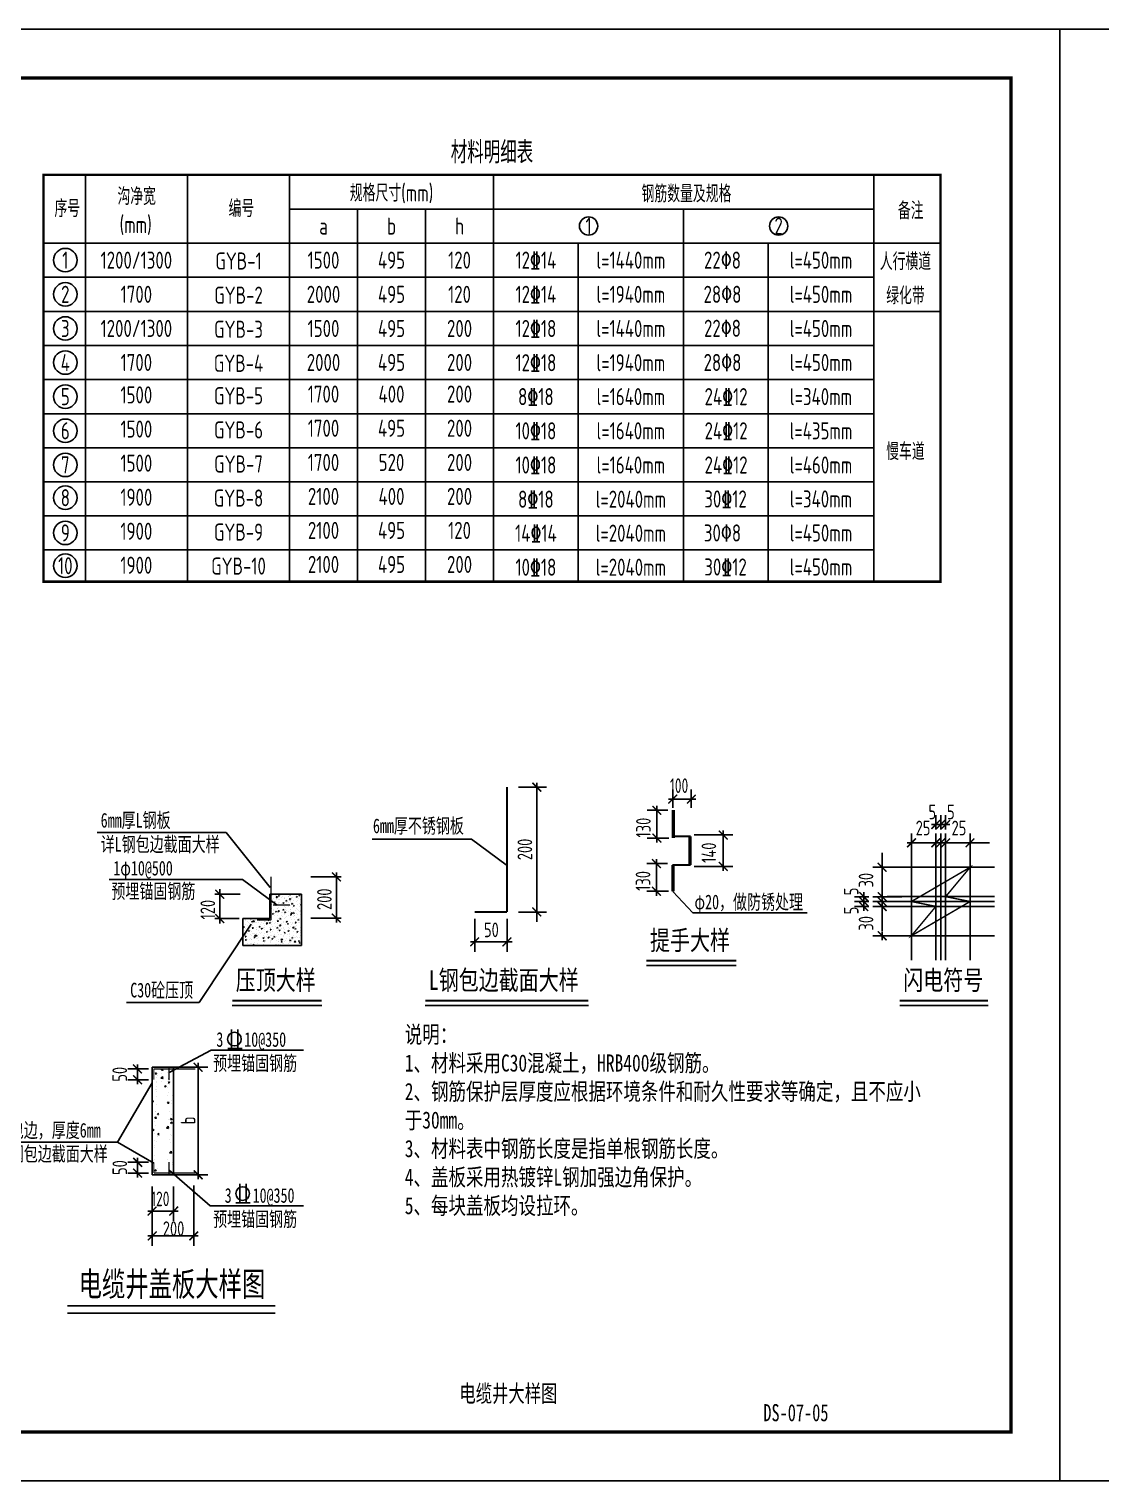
# Model space of a CAD drawing. Extents: x 2969 to 3809, y -1283 to -33.
# Drawn here: x 3178.5 to 3397.9, y -1282.8 to -985.8 of the extents above; entities that cross this region are included whole.
import ezdxf
from ezdxf.enums import TextEntityAlignment as Align

# ---------------------------------------------------------------- set-up
doc = ezdxf.new("R2010")
doc.units = 0
doc.header["$LTSCALE"] = 10
for name, color, linetype in [('0-TK', 7, 'Continuous'), ('GPSCOMMON', 7, 'Continuous'), ('PP-COM', 7, 'Continuous'), ('TK', 7, 'Continuous'), ('填充', 8, 'Continuous'), ('尺寸标注', 1, 'Continuous'), ('文字', 3, 'Continuous'), ('标注引线', 3, 'Continuous'), ('轮廓', 7, 'Continuous'), ('钢筋', 4, 'Continuous')]:
    doc.layers.add(name, color=color, linetype=linetype)
doc.styles.add('GJ', font='tssdeng.shx', dxfattribs={"width": 0.75, "bigfont": 'hztxt.shx'})
doc.styles.add('HZTXT', font='仿宋_GB2312_0.ttf', dxfattribs={"width": 0.6, "height": 1.25})
doc.styles.add('ST', font='', dxfattribs={"width": 0.9})
doc.styles.add('仿宋', font='simfang.ttf', dxfattribs={"width": 0.9})
doc.styles.get('ST').set_extended_font_data('SimSun')

# ---------------------------------------------------------------- blocks, each defined once
blk = doc.blocks.new('_DIMX')
blk.add_line((-150, 0), (150, 0))
at = {"const_width": 50}
blk.add_lwpolyline([(-150.36, -150.36), (150.36, 150.36)], dxfattribs=at)

msp = doc.modelspace()

# ---------------------------------------------------------------- linework, layer by layer
at = {"linetype": 'Continuous', "const_width": 0.7}
msp.add_lwpolyline([(2994.454, -995.813), (3379.454, -995.813), (3379.454, -1272.813), (2994.454, -1272.813)], close=True, dxfattribs=at)
at = {"layer": '0-TK'}
for points in [[(2969.454, -985.813), (3389.454, -985.813), (3389.454, -1282.813), (2969.454, -1282.813)], [(3389.454, -985.813), (3809.454, -985.813), (3809.454, -1282.813), (3389.454, -1282.813)]]:
    msp.add_lwpolyline(points, close=True, dxfattribs=at)
at = {"layer": 'GPSCOMMON'}
for p, q in [((3227.741, -1167.787), (3227.741, -1162.787)), ((3227.741, -1162.787), (3234.241, -1162.787)), ((3234.241, -1162.787), (3234.241, -1173.287)), ((3222.241, -1173.287), (3222.241, -1167.787)), ((3222.241, -1167.787), (3227.741, -1167.787)), ((3234.241, -1173.287), (3222.241, -1173.287)), ((3234.241, -1173.287), (3222.241, -1173.287)), ((3203.678, -1198.19), (3208.078, -1198.19)), ((3203.678, -1220.19), (3203.678, -1198.19)), ((3208.078, -1198.19), (3208.078, -1220.19)), ((3208.078, -1220.19), (3203.678, -1220.19))]:
    msp.add_line(p, q, dxfattribs=at)
at = {"layer": 'PP-COM', "color": 8}
for p, q in [((3227.98, -1163.109), (3227.98, -1163.109)), ((3228.107, -1163.416), (3228.107, -1163.416)), ((3228.196, -1163.106), (3228.196, -1163.106)), ((3228.217, -1163.953), (3228.217, -1163.953)), ((3228.248, -1163.107), (3228.248, -1163.107)), ((3228.588, -1163.667), (3228.588, -1163.667)), ((3228.927, -1163.132), (3228.927, -1163.132)), ((3229.045, -1163.431), (3229.243, -1163.224)), ((3229.053, -1163.447), (3229.279, -1163.482)), ((3229.132, -1163.897), (3229.132, -1163.897)), ((3229.273, -1163.475), (3229.244, -1163.234)), ((3229.461, -1162.855), (3229.461, -1162.855)), ((3229.463, -1163.473), (3229.463, -1163.473)), ((3229.5, -1163.79), (3229.5, -1163.79)), ((3229.531, -1162.944), (3229.531, -1162.944)), ((3229.55, -1163.125), (3229.728, -1163.056)), ((3229.556, -1163.134), (3229.683, -1163.219)), ((3229.686, -1163.218), (3229.738, -1163.065)), ((3229.768, -1163.813), (3229.768, -1163.813)), ((3229.8, -1162.895), (3229.8, -1162.895)), ((3230.07, -1163.413), (3230.07, -1163.413)), ((3230.283, -1163.189), (3230.283, -1163.189)), ((3230.436, -1162.811), (3230.436, -1162.811)), ((3230.73, -1163.686), (3230.73, -1163.686)), ((3230.818, -1163.53), (3230.818, -1163.53)), ((3230.819, -1163.6), (3230.819, -1163.6)), ((3231.066, -1164.147), (3231.244, -1164.079)), ((3231.072, -1164.157), (3231.199, -1164.242)), ((3231.203, -1164.241), (3231.254, -1164.087)), ((3231.551, -1163.158), (3231.551, -1163.158)), ((3231.639, -1163.247), (3231.639, -1163.247)), ((3231.756, -1163.851), (3231.954, -1163.645)), ((3231.764, -1163.868), (3231.99, -1163.903)), ((3231.876, -1162.879), (3232.028, -1162.892)), ((3231.877, -1162.876), (3231.952, -1162.787)), ((3231.983, -1163.896), (3231.955, -1163.654)), ((3232.057, -1162.917), (3232.033, -1162.787)), ((3232.123, -1163.421), (3232.123, -1163.421)), ((3232.174, -1163.588), (3232.174, -1163.588)), ((3232.334, -1163.475), (3232.334, -1163.475)), ((3232.521, -1164.047), (3232.521, -1164.047)), ((3232.97, -1163.391), (3232.97, -1163.391)), ((3232.995, -1163.304), (3232.995, -1163.304)), ((3233.032, -1162.904), (3233.032, -1162.904)), ((3233.2, -1163.328), (3233.378, -1163.26)), ((3233.207, -1163.338), (3233.333, -1163.423)), ((3233.337, -1163.422), (3233.388, -1163.268)), ((3233.375, -1164.104), (3233.375, -1164.104)), ((3233.406, -1163.258), (3233.406, -1163.258)), ((3233.53, -1163.645), (3233.53, -1163.645)), ((3233.698, -1163.039), (3233.85, -1163.052)), ((3233.699, -1163.035), (3233.822, -1162.889)), ((3233.879, -1163.076), (3233.85, -1162.917)), ((3233.931, -1163.265), (3233.931, -1163.265)), ((3234.002, -1163.793), (3234.002, -1163.793)), ((3227.763, -1166.818), (3227.763, -1166.818)), ((3227.795, -1165.9), (3227.795, -1165.9)), ((3227.927, -1165.721), (3227.927, -1165.721)), ((3227.972, -1166.326), (3227.972, -1166.326)), ((3228.077, -1164.81), (3228.077, -1164.81)), ((3228.124, -1166.489), (3228.124, -1166.489)), ((3228.155, -1165.644), (3228.155, -1165.644)), ((3228.186, -1164.798), (3228.186, -1164.798)), ((3228.314, -1166.808), (3228.492, -1166.74)), ((3228.32, -1166.818), (3228.447, -1166.903)), ((3228.422, -1164.423), (3228.422, -1164.423)), ((3228.431, -1165.817), (3228.431, -1165.817)), ((3228.45, -1166.902), (3228.502, -1166.749)), ((3228.463, -1164.898), (3228.463, -1164.898)), ((3228.463, -1166.062), (3228.463, -1166.062)), ((3228.581, -1166.883), (3228.581, -1166.883)), ((3228.585, -1164.471), (3228.737, -1164.484)), ((3228.586, -1164.467), (3228.708, -1164.321)), ((3228.725, -1166.692), (3228.725, -1166.692)), ((3228.766, -1164.509), (3228.736, -1164.349)), ((3228.778, -1167.069), (3228.778, -1167.069)), ((3228.932, -1164.967), (3229.11, -1164.898)), ((3228.938, -1164.976), (3229.065, -1165.061)), ((3228.938, -1166.378), (3229.061, -1166.232)), ((3228.938, -1166.382), (3229.089, -1166.395)), ((3229.068, -1165.06), (3229.12, -1164.907)), ((3229.118, -1166.419), (3229.089, -1166.26)), ((3229.099, -1164.815), (3229.099, -1164.815)), ((3229.283, -1165.778), (3229.283, -1165.778)), ((3229.376, -1167.172), (3229.376, -1167.172)), ((3229.382, -1166.325), (3229.58, -1166.119)), ((3229.39, -1166.342), (3229.615, -1166.377)), ((3229.393, -1165.69), (3229.393, -1165.69)), ((3229.407, -1166.327), (3229.407, -1166.327)), ((3229.438, -1165.481), (3229.438, -1165.481)), ((3229.453, -1166.071), (3229.453, -1166.071)), ((3229.469, -1164.636), (3229.469, -1164.636)), ((3229.558, -1164.556), (3229.558, -1164.556)), ((3229.609, -1166.37), (3229.581, -1166.129)), ((3229.778, -1164.48), (3229.778, -1164.48)), ((3229.819, -1166.119), (3229.819, -1166.119)), ((3230.061, -1164.688), (3230.061, -1164.688)), ((3230.062, -1166.629), (3230.062, -1166.629)), ((3230.134, -1167.127), (3230.134, -1167.127)), ((3230.329, -1166.481), (3230.329, -1166.481)), ((3230.407, -1164.63), (3230.559, -1164.644)), ((3230.408, -1164.627), (3230.53, -1164.481)), ((3230.448, -1165.989), (3230.626, -1165.921)), ((3230.454, -1165.999), (3230.581, -1166.084)), ((3230.588, -1164.668), (3230.558, -1164.509)), ((3230.585, -1166.083), (3230.636, -1165.929)), ((3230.639, -1165.836), (3230.639, -1165.836)), ((3230.696, -1166.982), (3230.696, -1166.982)), ((3230.726, -1166.136), (3230.726, -1166.136)), ((3230.757, -1165.291), (3230.757, -1165.291)), ((3230.759, -1166.541), (3230.911, -1166.554)), ((3230.76, -1166.537), (3230.883, -1166.391)), ((3230.788, -1164.445), (3230.788, -1164.445)), ((3230.94, -1166.579), (3230.911, -1166.419)), ((3230.935, -1165.817), (3230.935, -1165.817)), ((3230.965, -1166.397), (3230.965, -1166.397)), ((3230.997, -1165.479), (3230.997, -1165.479)), ((3231.04, -1164.302), (3231.04, -1164.302)), ((3231.133, -1164.538), (3231.133, -1164.538)), ((3231.174, -1166.177), (3231.174, -1166.177)), ((3231.489, -1167.184), (3231.489, -1167.184)), ((3231.543, -1166.375), (3231.543, -1166.375)), ((3231.633, -1165.395), (3231.633, -1165.395)), ((3231.665, -1164.477), (3231.665, -1164.477)), ((3231.927, -1166.27), (3231.927, -1166.27)), ((3231.964, -1167.012), (3232.142, -1166.944)), ((3231.97, -1167.021), (3232.097, -1167.107)), ((3231.995, -1165.893), (3231.995, -1165.893)), ((3232, -1166.803), (3232, -1166.803)), ((3232.031, -1165.957), (3232.031, -1165.957)), ((3232.061, -1165.112), (3232.061, -1165.112)), ((3232.092, -1164.266), (3232.092, -1164.266)), ((3232.093, -1166.746), (3232.29, -1166.54)), ((3232.1, -1166.762), (3232.326, -1166.797)), ((3232.101, -1167.105), (3232.152, -1166.952)), ((3232.229, -1164.79), (3232.381, -1164.803)), ((3232.23, -1164.786), (3232.352, -1164.64)), ((3232.32, -1166.79), (3232.292, -1166.549)), ((3232.301, -1164.393), (3232.301, -1164.393)), ((3232.41, -1164.827), (3232.38, -1164.668)), ((3232.416, -1165.563), (3232.416, -1165.563)), ((3232.489, -1164.595), (3232.489, -1164.595)), ((3232.53, -1166.234), (3232.53, -1166.234)), ((3232.581, -1166.7), (3232.733, -1166.714)), ((3232.582, -1165.17), (3232.76, -1165.102)), ((3232.582, -1166.697), (3232.705, -1166.551)), ((3232.588, -1165.18), (3232.715, -1165.265)), ((3232.595, -1165.268), (3232.595, -1165.268)), ((3232.719, -1165.264), (3232.77, -1165.11)), ((3232.762, -1166.738), (3232.733, -1166.579)), ((3232.863, -1167.061), (3232.863, -1167.061)), ((3233.025, -1166.121), (3233.025, -1166.121)), ((3233.263, -1164.267), (3233.263, -1164.267)), ((3233.283, -1166.64), (3233.283, -1166.64)), ((3233.314, -1165.795), (3233.314, -1165.795)), ((3233.344, -1164.949), (3233.344, -1164.949)), ((3233.351, -1165.95), (3233.351, -1165.95)), ((3233.499, -1166.977), (3233.499, -1166.977)), ((3233.531, -1166.059), (3233.531, -1166.059)), ((3233.845, -1164.652), (3233.845, -1164.652)), ((3233.886, -1166.291), (3233.886, -1166.291)), ((3233.897, -1165.309), (3233.897, -1165.309)), ((3233.995, -1167.009), (3233.995, -1167.009)), ((3234.051, -1164.949), (3234.202, -1164.962)), ((3234.052, -1164.945), (3234.174, -1164.8)), ((3234.099, -1166.193), (3234.241, -1166.138)), ((3234.105, -1166.202), (3234.231, -1166.287)), ((3234.167, -1165.975), (3234.167, -1165.975)), ((3234.199, -1165.057), (3234.199, -1165.057)), ((3234.231, -1164.987), (3234.202, -1164.828)), ((3234.235, -1166.286), (3234.241, -1166.267)), ((3222.354, -1169.429), (3222.354, -1169.429)), ((3222.355, -1169.565), (3222.507, -1169.578)), ((3222.356, -1169.561), (3222.478, -1169.416)), ((3222.536, -1169.603), (3222.506, -1169.444)), ((3222.589, -1169.327), (3222.589, -1169.327)), ((3222.656, -1167.9), (3222.656, -1167.9)), ((3222.821, -1169.737), (3222.821, -1169.737)), ((3222.852, -1168.891), (3222.852, -1168.891)), ((3222.859, -1168.138), (3222.859, -1168.138)), ((3222.883, -1168.046), (3222.883, -1168.046)), ((3223.225, -1169.244), (3223.225, -1169.244)), ((3223.257, -1168.325), (3223.257, -1168.325)), ((3223.395, -1168.479), (3223.395, -1168.479)), ((3223.518, -1170.119), (3223.518, -1170.119)), ((3223.626, -1168.789), (3223.626, -1168.789)), ((3223.71, -1169.487), (3223.71, -1169.487)), ((3223.824, -1167.814), (3223.976, -1167.827)), ((3223.825, -1167.81), (3223.845, -1167.787)), ((3223.893, -1168.242), (3223.893, -1168.242)), ((3224.005, -1167.852), (3223.993, -1167.787)), ((3224.046, -1168.447), (3224.224, -1168.379)), ((3224.052, -1168.456), (3224.178, -1168.542)), ((3224.125, -1169.558), (3224.125, -1169.558)), ((3224.156, -1168.712), (3224.156, -1168.712)), ((3224.177, -1169.725), (3224.329, -1169.738)), ((3224.178, -1169.721), (3224.3, -1169.575)), ((3224.182, -1168.541), (3224.234, -1168.387)), ((3224.187, -1167.867), (3224.187, -1167.867)), ((3224.187, -1169.117), (3224.187, -1169.117)), ((3224.215, -1168.195), (3224.215, -1168.195)), ((3224.297, -1168.379), (3224.495, -1168.173)), ((3224.305, -1168.396), (3224.531, -1168.431)), ((3224.358, -1169.762), (3224.328, -1169.603)), ((3224.524, -1168.424), (3224.496, -1168.182)), ((3224.751, -1168.537), (3224.751, -1168.537)), ((3224.855, -1168.115), (3224.855, -1168.115)), ((3225.002, -1170.051), (3225.002, -1170.051)), ((3225.066, -1169.544), (3225.066, -1169.544)), ((3225.107, -1168.535), (3225.107, -1168.535)), ((3225.122, -1169.908), (3225.122, -1169.908)), ((3225.408, -1169.395), (3225.408, -1169.395)), ((3225.439, -1168.55), (3225.439, -1168.55)), ((3225.562, -1169.47), (3225.74, -1169.401)), ((3225.568, -1169.479), (3225.694, -1169.564)), ((3225.571, -1168.253), (3225.571, -1168.253)), ((3225.646, -1167.973), (3225.798, -1167.987)), ((3225.647, -1167.97), (3225.77, -1167.824)), ((3225.698, -1169.563), (3225.75, -1169.41)), ((3225.758, -1169.824), (3225.758, -1169.824)), ((3225.791, -1168.906), (3225.791, -1168.906)), ((3225.827, -1168.011), (3225.798, -1167.852)), ((3225.999, -1169.884), (3226.15, -1169.897)), ((3226, -1169.88), (3226.122, -1169.734)), ((3226.107, -1168.594), (3226.107, -1168.594)), ((3226.179, -1169.922), (3226.15, -1169.762)), ((3226.422, -1169.601), (3226.422, -1169.601)), ((3226.427, -1168.822), (3226.427, -1168.822)), ((3226.459, -1167.904), (3226.459, -1167.904)), ((3226.483, -1169.796), (3226.483, -1169.796)), ((3226.588, -1168.281), (3226.588, -1168.281)), ((3226.697, -1170.05), (3226.697, -1170.05)), ((3226.72, -1169.697), (3226.72, -1169.697)), ((3226.727, -1169.205), (3226.727, -1169.205)), ((3226.758, -1168.359), (3226.758, -1168.359)), ((3226.927, -1168.31), (3226.927, -1168.31)), ((3227.008, -1168.8), (3227.206, -1168.593)), ((3227.016, -1168.816), (3227.241, -1168.851)), ((3227.095, -1167.82), (3227.095, -1167.82)), ((3227.235, -1168.844), (3227.207, -1168.603)), ((3227.389, -1168.695), (3227.389, -1168.695)), ((3227.463, -1168.651), (3227.463, -1168.651)), ((3227.468, -1168.133), (3227.62, -1168.146)), ((3227.469, -1168.129), (3227.592, -1167.983)), ((3227.649, -1168.17), (3227.619, -1168.011)), ((3227.696, -1168.65), (3227.874, -1168.582)), ((3227.702, -1168.66), (3227.828, -1168.745)), ((3227.778, -1169.658), (3227.778, -1169.658)), ((3227.821, -1170.04), (3227.944, -1169.894)), ((3227.821, -1170.043), (3227.972, -1170.057)), ((3227.832, -1168.744), (3227.884, -1168.59)), ((3227.965, -1169.542), (3227.965, -1169.542)), ((3228.001, -1170.081), (3227.972, -1169.922)), ((3228.001, -1169.871), (3228.001, -1169.871)), ((3228.032, -1169.026), (3228.032, -1169.026)), ((3228.057, -1167.694), (3228.057, -1167.694)), ((3228.062, -1168.18), (3228.062, -1168.18)), ((3228.07, -1168.027), (3228.07, -1168.027)), ((3228.093, -1167.335), (3228.093, -1167.335)), ((3228.283, -1168.367), (3228.283, -1168.367)), ((3228.324, -1169.486), (3228.324, -1169.486)), ((3228.573, -1170.1), (3228.573, -1170.1)), ((3228.819, -1168.708), (3228.819, -1168.708)), ((3228.96, -1169.402), (3228.96, -1169.402)), ((3228.993, -1168.484), (3228.993, -1168.484)), ((3229.134, -1169.716), (3229.134, -1169.716)), ((3229.212, -1169.673), (3229.39, -1169.605)), ((3229.218, -1169.683), (3229.345, -1169.768)), ((3229.284, -1169.709), (3229.284, -1169.709)), ((3229.29, -1168.292), (3229.442, -1168.305)), ((3229.291, -1168.288), (3229.413, -1168.143)), ((3229.315, -1168.863), (3229.315, -1168.863)), ((3229.345, -1168.018), (3229.345, -1168.018)), ((3229.348, -1169.767), (3229.4, -1169.613)), ((3229.471, -1168.33), (3229.441, -1168.171)), ((3229.446, -1169.288), (3229.446, -1169.288)), ((3229.551, -1167.772), (3229.551, -1167.772)), ((3229.629, -1168.4), (3229.629, -1168.4)), ((3229.639, -1168.425), (3229.639, -1168.425)), ((3229.643, -1170.199), (3229.766, -1170.053)), ((3229.661, -1167.482), (3229.661, -1167.482)), ((3229.718, -1169.22), (3229.916, -1169.014)), ((3229.726, -1169.237), (3229.952, -1169.272)), ((3229.823, -1170.24), (3229.794, -1170.081)), ((3229.83, -1167.831), (3230.008, -1167.763)), ((3229.836, -1167.841), (3229.963, -1167.926)), ((3229.946, -1169.265), (3229.918, -1169.023)), ((3229.922, -1169.276), (3229.922, -1169.276)), ((3229.966, -1167.925), (3230.018, -1167.771)), ((3230.055, -1169.845), (3230.055, -1169.845)), ((3230.174, -1168.766), (3230.174, -1168.766)), ((3230.297, -1167.399), (3230.297, -1167.399)), ((3230.489, -1169.773), (3230.489, -1169.773)), ((3230.59, -1168.274), (3230.59, -1168.274)), ((3230.603, -1169.518), (3230.603, -1169.518)), ((3230.634, -1168.673), (3230.634, -1168.673)), ((3230.665, -1167.827), (3230.665, -1167.827)), ((3230.858, -1170.066), (3230.858, -1170.066)), ((3230.927, -1169.034), (3230.927, -1169.034)), ((3230.995, -1168.482), (3230.995, -1168.482)), ((3231.032, -1167.518), (3231.032, -1167.518)), ((3231.112, -1168.452), (3231.264, -1168.465)), ((3231.113, -1168.448), (3231.235, -1168.302)), ((3231.259, -1167.272), (3231.259, -1167.272)), ((3231.293, -1168.489), (3231.263, -1168.33)), ((3231.346, -1168.854), (3231.524, -1168.785)), ((3231.352, -1168.863), (3231.479, -1168.949)), ((3231.483, -1168.947), (3231.534, -1168.794)), ((3231.494, -1169.983), (3231.494, -1169.983)), ((3231.526, -1169.064), (3231.526, -1169.064)), ((3231.53, -1168.823), (3231.53, -1168.823)), ((3231.536, -1169.591), (3231.536, -1169.591)), ((3231.845, -1169.83), (3231.845, -1169.83)), ((3231.907, -1169.34), (3231.907, -1169.34)), ((3231.938, -1168.494), (3231.938, -1168.494)), ((3231.969, -1167.648), (3231.969, -1167.648)), ((3232.162, -1168.981), (3232.162, -1168.981)), ((3232.195, -1168.063), (3232.195, -1168.063)), ((3232.351, -1168.539), (3232.351, -1168.539)), ((3232.409, -1168.779), (3232.409, -1168.779)), ((3232.429, -1169.64), (3232.627, -1169.434)), ((3232.437, -1169.657), (3232.663, -1169.692)), ((3232.456, -1169.856), (3232.456, -1169.856)), ((3232.513, -1167.264), (3232.513, -1167.264)), ((3232.657, -1169.685), (3232.629, -1169.444)), ((3232.83, -1167.979), (3232.83, -1167.979)), ((3232.845, -1167.241), (3232.845, -1167.241)), ((3232.863, -1169.876), (3233.04, -1169.808)), ((3232.869, -1169.886), (3232.995, -1169.971)), ((3232.886, -1168.88), (3232.886, -1168.88)), ((3232.934, -1168.611), (3233.085, -1168.624)), ((3232.935, -1168.607), (3233.057, -1168.461)), ((3232.999, -1169.97), (3233.05, -1169.817)), ((3233.017, -1169.337), (3233.017, -1169.337)), ((3233.114, -1168.649), (3233.085, -1168.489)), ((3233.124, -1168.854), (3233.124, -1168.854)), ((3233.159, -1170.023), (3233.159, -1170.023)), ((3233.19, -1169.177), (3233.19, -1169.177)), ((3233.201, -1169.888), (3233.201, -1169.888)), ((3233.221, -1168.331), (3233.221, -1168.331)), ((3233.252, -1167.486), (3233.252, -1167.486)), ((3233.481, -1168.034), (3233.658, -1167.966)), ((3233.487, -1168.044), (3233.613, -1168.129)), ((3233.617, -1168.128), (3233.668, -1167.975)), ((3233.707, -1168.596), (3233.707, -1168.596)), ((3233.792, -1167.852), (3233.792, -1167.852)), ((3233.89, -1168.525), (3233.89, -1168.525)), ((3234.06, -1169.645), (3234.06, -1169.645)), ((3234.201, -1167.299), (3234.201, -1167.299)), ((3222.395, -1171.068), (3222.395, -1171.068)), ((3222.556, -1170.245), (3222.556, -1170.245)), ((3222.648, -1171.117), (3222.648, -1171.117)), ((3222.698, -1173.119), (3222.698, -1173.119)), ((3222.707, -1171.476), (3222.859, -1171.489)), ((3222.708, -1171.472), (3222.831, -1171.326)), ((3222.71, -1172.076), (3222.71, -1172.076)), ((3222.728, -1172.273), (3222.728, -1172.273)), ((3222.759, -1171.428), (3222.759, -1171.428)), ((3222.79, -1170.582), (3222.79, -1170.582)), ((3222.81, -1172.131), (3222.988, -1172.062)), ((3222.816, -1172.14), (3222.942, -1172.225)), ((3222.85, -1171.12), (3222.85, -1171.12)), ((3222.888, -1171.513), (3222.859, -1171.354)), ((3222.946, -1172.224), (3222.997, -1172.071)), ((3223.118, -1172.913), (3223.118, -1172.913)), ((3223.215, -1170.784), (3223.215, -1170.784)), ((3223.428, -1170.289), (3223.606, -1170.22)), ((3223.434, -1170.298), (3223.56, -1170.384)), ((3223.521, -1170.305), (3223.521, -1170.305)), ((3223.564, -1170.382), (3223.616, -1170.229)), ((3223.618, -1172.006), (3223.618, -1172.006)), ((3223.751, -1171.126), (3223.751, -1171.126)), ((3223.754, -1172.829), (3223.754, -1172.829)), ((3223.786, -1171.911), (3223.786, -1171.911)), ((3224.002, -1172.94), (3224.002, -1172.94)), ((3224.033, -1172.094), (3224.033, -1172.094)), ((3224.063, -1171.249), (3224.063, -1171.249)), ((3224.066, -1172.133), (3224.066, -1172.133)), ((3224.094, -1170.403), (3224.094, -1170.403)), ((3224.129, -1170.863), (3224.129, -1170.863)), ((3224.326, -1173.153), (3224.504, -1173.085)), ((3224.422, -1171.827), (3224.422, -1171.827)), ((3224.454, -1170.909), (3224.454, -1170.909)), ((3224.462, -1173.247), (3224.514, -1173.093)), ((3224.529, -1171.635), (3224.681, -1171.648)), ((3224.53, -1171.631), (3224.653, -1171.485)), ((3224.571, -1170.842), (3224.571, -1170.842)), ((3224.634, -1171.274), (3224.831, -1171.068)), ((3224.641, -1171.29), (3224.867, -1171.326)), ((3224.71, -1171.673), (3224.681, -1171.514)), ((3224.716, -1172.703), (3224.716, -1172.703)), ((3224.861, -1171.318), (3224.833, -1171.077)), ((3224.944, -1171.311), (3225.122, -1171.243)), ((3224.95, -1171.321), (3225.076, -1171.406)), ((3225.08, -1171.405), (3225.132, -1171.252)), ((3225.09, -1170.826), (3225.09, -1170.826)), ((3225.099, -1171.751), (3225.099, -1171.751)), ((3225.107, -1171.183), (3225.107, -1171.183)), ((3225.285, -1172.777), (3225.285, -1172.777)), ((3225.316, -1171.932), (3225.316, -1171.932)), ((3225.346, -1171.086), (3225.346, -1171.086)), ((3225.377, -1170.241), (3225.377, -1170.241)), ((3225.384, -1171.701), (3225.384, -1171.701)), ((3225.422, -1172.19), (3225.422, -1172.19)), ((3225.611, -1170.608), (3225.611, -1170.608)), ((3225.927, -1170.899), (3225.927, -1170.899)), ((3226.052, -1170.699), (3226.052, -1170.699)), ((3226.32, -1172.491), (3226.32, -1172.491)), ((3226.351, -1171.794), (3226.503, -1171.808)), ((3226.352, -1171.791), (3226.475, -1171.645)), ((3226.46, -1172.334), (3226.638, -1172.266)), ((3226.463, -1171.24), (3226.463, -1171.24)), ((3226.466, -1172.344), (3226.592, -1172.429)), ((3226.476, -1173.013), (3226.476, -1173.013)), ((3226.532, -1171.832), (3226.502, -1171.673)), ((3226.581, -1171.497), (3226.581, -1171.497)), ((3226.596, -1172.428), (3226.648, -1172.274)), ((3226.604, -1172.587), (3226.604, -1172.587)), ((3226.635, -1171.741), (3226.635, -1171.741)), ((3226.666, -1170.896), (3226.666, -1170.896)), ((3226.778, -1172.247), (3226.778, -1172.247)), ((3226.956, -1172.408), (3226.956, -1172.408)), ((3226.988, -1171.49), (3226.988, -1171.49)), ((3227.078, -1170.492), (3227.256, -1170.424)), ((3227.084, -1170.502), (3227.21, -1170.587)), ((3227.092, -1170.354), (3227.092, -1170.354)), ((3227.214, -1170.586), (3227.266, -1170.432)), ((3227.283, -1170.956), (3227.283, -1170.956)), ((3227.344, -1171.694), (3227.542, -1171.488)), ((3227.352, -1171.711), (3227.578, -1171.746)), ((3227.572, -1171.739), (3227.544, -1171.498)), ((3227.624, -1171.406), (3227.624, -1171.406)), ((3227.656, -1170.488), (3227.656, -1170.488)), ((3227.819, -1171.298), (3227.819, -1171.298)), ((3227.908, -1172.408), (3227.908, -1172.408)), ((3227.918, -1172.281), (3227.918, -1172.281)), ((3227.939, -1171.563), (3227.939, -1171.563)), ((3227.957, -1172.758), (3227.957, -1172.758)), ((3227.97, -1170.717), (3227.97, -1170.717)), ((3228.062, -1171.243), (3228.062, -1171.243)), ((3228.134, -1172.305), (3228.134, -1172.305)), ((3228.173, -1171.954), (3228.325, -1171.967)), ((3228.174, -1171.95), (3228.296, -1171.804)), ((3228.292, -1170.404), (3228.292, -1170.404)), ((3228.354, -1171.992), (3228.324, -1171.832)), ((3228.586, -1171.279), (3228.586, -1171.279)), ((3228.594, -1171.515), (3228.772, -1171.447)), ((3228.6, -1171.524), (3228.727, -1171.61)), ((3228.639, -1171.014), (3228.639, -1171.014)), ((3228.73, -1171.608), (3228.782, -1171.455)), ((3228.854, -1173.072), (3228.854, -1173.072)), ((3229.16, -1173.091), (3229.16, -1173.091)), ((3229.175, -1171.355), (3229.175, -1171.355)), ((3229.191, -1172.246), (3229.191, -1172.246)), ((3229.222, -1171.4), (3229.222, -1171.4)), ((3229.253, -1170.554), (3229.253, -1170.554)), ((3229.254, -1170.277), (3229.254, -1170.277)), ((3229.438, -1172.504), (3229.438, -1172.504)), ((3229.49, -1172.362), (3229.49, -1172.362)), ((3229.49, -1172.988), (3229.49, -1172.988)), ((3229.522, -1172.07), (3229.522, -1172.07)), ((3229.543, -1170.989), (3229.543, -1170.989)), ((3229.642, -1170.203), (3229.794, -1170.216)), ((3229.995, -1171.071), (3229.995, -1171.071)), ((3229.995, -1172.113), (3230.147, -1172.127)), ((3229.996, -1172.11), (3230.118, -1171.964)), ((3230.047, -1173.062), (3230.047, -1173.062)), ((3230.055, -1172.115), (3230.253, -1171.909)), ((3230.063, -1172.131), (3230.289, -1172.166)), ((3230.11, -1172.537), (3230.288, -1172.469)), ((3230.116, -1172.547), (3230.243, -1172.632)), ((3230.175, -1172.151), (3230.146, -1171.992)), ((3230.158, -1171.986), (3230.158, -1171.986)), ((3230.19, -1171.068), (3230.19, -1171.068)), ((3230.247, -1172.631), (3230.298, -1172.478)), ((3230.283, -1172.159), (3230.255, -1171.918)), ((3230.451, -1172.861), (3230.451, -1172.861)), ((3230.479, -1172.901), (3230.479, -1172.901)), ((3230.51, -1172.055), (3230.51, -1172.055)), ((3230.53, -1171.412), (3230.53, -1171.412)), ((3230.541, -1171.21), (3230.541, -1171.21)), ((3230.572, -1170.364), (3230.572, -1170.364)), ((3230.728, -1170.696), (3230.906, -1170.627)), ((3230.734, -1170.705), (3230.861, -1170.79)), ((3230.826, -1170.984), (3230.826, -1170.984)), ((3230.845, -1172.419), (3230.845, -1172.419)), ((3230.865, -1170.789), (3230.916, -1170.636)), ((3230.92, -1172.25), (3230.92, -1172.25)), ((3231.025, -1170.734), (3231.025, -1170.734)), ((3231.12, -1171.859), (3231.12, -1171.859)), ((3231.351, -1171.128), (3231.351, -1171.128)), ((3231.464, -1170.362), (3231.616, -1170.375)), ((3231.465, -1170.358), (3231.588, -1170.212)), ((3231.528, -1172.808), (3231.528, -1172.808)), ((3231.645, -1170.4), (3231.616, -1170.241)), ((3231.783, -1172.722), (3231.783, -1172.722)), ((3231.788, -1170.858), (3231.788, -1170.858)), ((3231.814, -1171.876), (3231.814, -1171.876)), ((3231.817, -1172.273), (3231.968, -1172.286)), ((3231.818, -1172.269), (3231.94, -1172.123)), ((3231.845, -1171.031), (3231.845, -1171.031)), ((3231.876, -1170.185), (3231.876, -1170.185)), ((3231.886, -1171.469), (3231.886, -1171.469)), ((3231.997, -1172.31), (3231.968, -1172.151)), ((3232.056, -1172.65), (3232.056, -1172.65)), ((3232.201, -1172.477), (3232.201, -1172.477)), ((3232.245, -1171.718), (3232.422, -1171.65)), ((3232.251, -1171.728), (3232.377, -1171.813)), ((3232.381, -1171.812), (3232.432, -1171.658)), ((3232.401, -1171.996), (3232.401, -1171.996)), ((3232.506, -1170.48), (3232.506, -1170.48)), ((3232.691, -1172.566), (3232.691, -1172.566)), ((3232.707, -1171.185), (3232.707, -1171.185)), ((3232.724, -1171.648), (3232.724, -1171.648)), ((3232.766, -1172.535), (3232.964, -1172.329)), ((3232.774, -1172.552), (3233, -1172.587)), ((3232.994, -1172.58), (3232.966, -1172.338)), ((3233.01, -1172.553), (3233.01, -1172.553)), ((3233.066, -1172.559), (3233.066, -1172.559)), ((3233.097, -1171.714), (3233.097, -1171.714)), ((3233.128, -1170.868), (3233.128, -1170.868)), ((3233.242, -1171.527), (3233.242, -1171.527)), ((3233.286, -1170.521), (3233.438, -1170.535)), ((3233.287, -1170.518), (3233.409, -1170.372)), ((3233.36, -1171.565), (3233.36, -1171.565)), ((3233.392, -1170.646), (3233.392, -1170.646)), ((3233.467, -1170.559), (3233.437, -1170.4)), ((3233.557, -1172.534), (3233.557, -1172.534)), ((3233.638, -1172.432), (3233.79, -1172.445)), ((3233.639, -1172.428), (3233.762, -1172.282)), ((3233.653, -1172.44), (3233.653, -1172.44)), ((3233.761, -1172.741), (3233.939, -1172.673)), ((3233.767, -1172.75), (3233.893, -1172.836)), ((3233.819, -1172.47), (3233.79, -1172.311)), ((3233.882, -1171.741), (3233.882, -1171.741)), ((3233.897, -1172.835), (3233.948, -1172.681)), ((3233.987, -1170.226), (3233.987, -1170.226)), ((3234.028, -1170.563), (3234.028, -1170.563)), ((3234.063, -1171.243), (3234.063, -1171.243)), ((3223.141, -1173.287), (3223.183, -1173.237)), ((3223.215, -1173.287), (3223.211, -1173.265)), ((3224.332, -1173.163), (3224.458, -1173.248)), ((3224.995, -1173.267), (3224.995, -1173.267)), ((3227.25, -1173.283), (3227.25, -1173.283)), ((3227.877, -1173.254), (3227.877, -1173.254))]:
    msp.add_line(p, q, dxfattribs=at)
at = {"layer": 'PP-COM'}
for p, q in [((3219.923, -1190.433), (3219.923, -1194.354)), ((3221.245, -1190.433), (3221.245, -1194.354)), ((3219.137, -1194.354), (3222.071, -1194.354)), ((3221.617, -1222.033), (3221.617, -1225.953)), ((3222.94, -1222.033), (3222.94, -1225.953)), ((3220.832, -1225.953), (3223.766, -1225.953))]:
    msp.add_line(p, q, dxfattribs=at)
for centre in [(3220.506, -1192.419), (3222.201, -1224.018)]:
    msp.add_circle(centre, 1.401, dxfattribs=at)
at = {"layer": 'TK'}
for p, q in [((3186.332, -1246.987), (3228.889, -1246.987)), ((3186.332, -1248.466), (3228.889, -1248.466))]:
    msp.add_line(p, q, dxfattribs=at)
at = {"layer": '填充'}
for p, q in [((3203.68, -1198.475), (3203.68, -1198.475)), ((3204.018, -1198.513), (3204.018, -1198.513)), ((3204.27, -1199.477), (3204.583, -1199.357)), ((3204.276, -1199.486), (3204.498, -1199.636)), ((3204.502, -1199.635), (3204.593, -1199.365)), ((3204.688, -1199.778), (3204.688, -1199.778)), ((3204.742, -1198.29), (3204.742, -1198.29)), ((3205.564, -1198.787), (3205.831, -1198.811)), ((3205.565, -1198.784), (3205.78, -1198.527)), ((3205.683, -1199.438), (3205.683, -1199.438)), ((3205.859, -1198.835), (3205.807, -1198.554)), ((3206.405, -1198.614), (3206.405, -1198.614)), ((3206.802, -1199.291), (3206.802, -1199.291)), ((3207.01, -1199.443), (3207.01, -1199.443)), ((3203.702, -1202.57), (3203.702, -1202.57)), ((3204.45, -1202.817), (3204.45, -1202.817)), ((3204.507, -1201.202), (3204.507, -1201.202)), ((3204.567, -1202.123), (3204.567, -1202.123)), ((3204.573, -1200.286), (3204.573, -1200.286)), ((3204.579, -1202.755), (3204.579, -1202.755)), ((3204.634, -1201.267), (3204.634, -1201.267)), ((3205.455, -1200.42), (3205.803, -1200.057)), ((3205.463, -1200.436), (3205.86, -1200.497)), ((3205.626, -1201.054), (3205.626, -1201.054)), ((3205.854, -1200.49), (3205.805, -1200.066)), ((3206.102, -1200.694), (3206.102, -1200.694)), ((3206.184, -1202.15), (3206.451, -1202.173)), ((3206.185, -1202.146), (3206.401, -1201.89)), ((3206.479, -1202.197), (3206.428, -1201.917)), ((3206.901, -1202.42), (3206.901, -1202.42)), ((3206.939, -1201.277), (3207.252, -1201.157)), ((3206.944, -1201.286), (3207.167, -1201.436)), ((3206.955, -1200.931), (3206.955, -1200.931)), ((3206.959, -1200.387), (3206.959, -1200.387)), ((3207.171, -1201.435), (3207.261, -1201.165)), ((3207.174, -1201.676), (3207.174, -1201.676)), ((3207.319, -1200.831), (3207.319, -1200.831)), ((3203.678, -1205.134), (3203.814, -1204.972)), ((3203.678, -1205.239), (3203.865, -1205.255)), ((3203.893, -1205.279), (3203.841, -1204.999)), ((3204.47, -1205.731), (3204.47, -1205.731)), ((3204.525, -1204.243), (3204.525, -1204.243)), ((3204.645, -1203.171), (3204.645, -1203.171)), ((3206.792, -1205.396), (3206.792, -1205.396)), ((3206.804, -1205.513), (3207.072, -1205.536)), ((3206.805, -1205.509), (3207.021, -1205.252)), ((3206.847, -1203.908), (3206.847, -1203.908)), ((3207.031, -1203.272), (3207.031, -1203.272)), ((3207.1, -1205.56), (3207.048, -1205.28)), ((3207.586, -1205.044), (3207.586, -1205.044)), ((3207.733, -1205.602), (3207.733, -1205.602)), ((3207.79, -1203.986), (3207.79, -1203.986)), ((3203.791, -1206.121), (3203.791, -1206.121)), ((3204.218, -1208.595), (3204.485, -1208.618)), ((3204.219, -1208.591), (3204.435, -1208.334)), ((3204.329, -1207.228), (3204.329, -1207.228)), ((3204.362, -1208.707), (3204.362, -1208.707)), ((3204.416, -1207.219), (3204.416, -1207.219)), ((3204.513, -1208.642), (3204.462, -1208.362)), ((3204.553, -1207.784), (3204.553, -1207.784)), ((3204.763, -1207.76), (3205.076, -1207.64)), ((3204.769, -1207.77), (3204.991, -1207.92)), ((3207.16, -1207.337), (3207.16, -1207.337)), ((3207.426, -1208.872), (3207.641, -1208.615)), ((3207.658, -1207.929), (3207.658, -1207.929)), ((3207.72, -1208.922), (3207.668, -1208.642)), ((3203.678, -1211.001), (3203.989, -1210.882)), ((3203.681, -1211.011), (3203.904, -1211.161)), ((3203.907, -1211.16), (3203.998, -1210.89)), ((3204.205, -1210.891), (3204.205, -1210.891)), ((3204.253, -1211.684), (3204.253, -1211.684)), ((3204.262, -1209.276), (3204.262, -1209.276)), ((3204.307, -1210.196), (3204.307, -1210.196)), ((3204.839, -1211.954), (3205.055, -1211.697)), ((3206.64, -1210.609), (3206.989, -1210.246)), ((3206.648, -1210.625), (3207.046, -1210.687)), ((3207.04, -1210.68), (3206.99, -1210.255)), ((3207.074, -1208.905), (3207.074, -1208.905)), ((3207.425, -1208.875), (3207.692, -1208.899)), ((3207.432, -1209.56), (3207.745, -1209.44)), ((3207.437, -1209.57), (3207.66, -1209.72)), ((3207.664, -1209.718), (3207.754, -1209.448)), ((3204.066, -1214.158), (3204.066, -1214.158)), ((3204.144, -1214.66), (3204.144, -1214.66)), ((3204.199, -1213.172), (3204.199, -1213.172)), ((3204.54, -1213.445), (3204.54, -1213.445)), ((3204.722, -1212.432), (3204.722, -1212.432)), ((3204.838, -1211.957), (3205.106, -1211.981)), ((3207.147, -1212.998), (3207.147, -1212.998)), ((3207.342, -1211.986), (3207.342, -1211.986)), ((3207.488, -1213.676), (3207.488, -1213.676)), ((3207.545, -1212.06), (3207.545, -1212.06)), ((3208.045, -1212.238), (3208.078, -1212.241)), ((3208.046, -1212.234), (3208.078, -1212.196)), ((3204.017, -1217.35), (3204.017, -1217.35)), ((3204.036, -1217.636), (3204.036, -1217.636)), ((3204.09, -1216.148), (3204.09, -1216.148)), ((3204.138, -1217.042), (3204.138, -1217.042)), ((3206.829, -1216.979), (3206.829, -1216.979)), ((3207.233, -1215.704), (3207.581, -1215.341)), ((3207.241, -1215.72), (3207.638, -1215.781)), ((3207.632, -1215.774), (3207.583, -1215.35)), ((3207.968, -1216.644), (3207.968, -1216.644)), ((3208.005, -1215.216), (3208.005, -1215.216)), ((3203.96, -1218.965), (3203.96, -1218.965)), ((3203.981, -1219.125), (3203.981, -1219.125)), ((3204.169, -1219.286), (3204.482, -1219.165)), ((3204.174, -1219.295), (3204.397, -1219.445)), ((3204.4, -1219.444), (3204.491, -1219.173)), ((3204.527, -1219.106), (3204.527, -1219.106)), ((3204.692, -1218.815), (3204.692, -1218.815)), ((3207.079, -1218.916), (3207.079, -1218.916)), ((3207.134, -1218.658), (3207.134, -1218.658)), ((3207.301, -1220.134), (3207.301, -1220.134)), ((3207.925, -1217.844), (3208.078, -1217.785)), ((3207.93, -1217.853), (3208.078, -1217.953))]:
    msp.add_line(p, q, dxfattribs=at)
at = {"layer": '尺寸标注'}
for p, q in [((3278.672, -1140.892), (3284.398, -1140.892)), ((3282.398, -1167.502), (3282.398, -1140.898)), ((3309.327, -1143.339), (3311.127, -1143.339)), ((3310.227, -1145.093), (3310.227, -1141.339)), ((3314.013, -1143.339), (3310.227, -1143.339)), ((3314.913, -1143.339), (3313.113, -1143.339)), ((3314.013, -1145.093), (3314.013, -1141.339)), ((3309.225, -1145.622), (3304.961, -1145.622)), ((3306.961, -1146.522), (3306.961, -1144.722)), ((3306.961, -1145.628), (3306.961, -1151.289)), ((3364.055, -1146.619), (3364.055, -1149.572)), ((3365.055, -1146.619), (3365.055, -1149.572)), ((3366.055, -1146.619), (3366.055, -1149.572)), ((3309.426, -1151.295), (3304.961, -1151.295)), ((3306.961, -1150.395), (3306.961, -1152.195)), ((3314.617, -1150.677), (3322.534, -1150.677)), ((3320.534, -1151.577), (3320.534, -1149.777)), ((3320.534, -1157.104), (3320.534, -1150.683)), ((3359.067, -1150.381), (3359.067, -1156.288)), ((3359.079, -1152.288), (3375.055, -1152.288)), ((3364.055, -1150.381), (3364.055, -1156.288)), ((3365.055, -1150.381), (3365.055, -1156.288)), ((3366.055, -1150.381), (3366.055, -1156.288)), ((3371.055, -1150.381), (3371.055, -1156.288)), ((3353.067, -1170.276), (3353.067, -1154.3)), ((3309.148, -1156.523), (3304.883, -1156.523)), ((3306.883, -1157.423), (3306.883, -1155.623)), ((3306.883, -1156.529), (3306.883, -1162.19)), ((3314.617, -1157.11), (3322.534, -1157.11)), ((3320.534, -1156.21), (3320.534, -1158.01)), ((3351.161, -1157.288), (3357.067, -1157.288)), ((3236.169, -1159.254), (3242.377, -1159.254)), ((3241.377, -1159.254), (3241.377, -1167.676)), ((3221.664, -1162.787), (3216.518, -1162.787)), ((3217.518, -1162.787), (3217.518, -1161.787)), ((3217.518, -1167.787), (3217.518, -1162.787)), ((3309.349, -1162.196), (3304.883, -1162.196)), ((3306.883, -1161.296), (3306.883, -1163.096)), ((3347.399, -1163.3), (3350.352, -1163.3)), ((3351.161, -1163.3), (3357.067, -1163.3)), ((3278.679, -1166.43), (3284.398, -1166.43)), ((3282.398, -1166.608), (3282.398, -1168.408)), ((3347.399, -1164.3), (3350.352, -1164.3)), ((3347.399, -1165.3), (3350.352, -1165.3)), ((3351.161, -1164.3), (3357.067, -1164.3)), ((3351.161, -1165.3), (3357.067, -1165.3)), ((3221.48, -1167.787), (3216.518, -1167.787)), ((3217.518, -1167.787), (3217.518, -1168.787)), ((3236.169, -1167.676), (3242.377, -1167.676)), ((3269.696, -1167.855), (3269.696, -1174.544)), ((3276.302, -1167.855), (3276.302, -1174.544)), ((3269.702, -1172.544), (3277.373, -1172.544)), ((3351.161, -1171.288), (3357.067, -1171.288)), ((3202.949, -1198.538), (3198.684, -1198.538)), ((3200.684, -1198.532), (3200.684, -1198.526)), ((3200.684, -1198.538), (3200.684, -1200.738)), ((3208.078, -1198.19), (3215.097, -1198.19)), ((3213.097, -1220.184), (3213.097, -1198.196)), ((3202.949, -1200.738), (3198.684, -1200.738)), ((3200.684, -1200.744), (3200.684, -1200.75)), ((3202.965, -1217.627), (3198.701, -1217.627)), ((3200.701, -1217.621), (3200.701, -1217.615)), ((3200.701, -1217.627), (3200.701, -1219.827)), ((3202.965, -1219.827), (3198.701, -1219.827)), ((3200.701, -1219.833), (3200.701, -1219.839)), ((3208.078, -1220.19), (3215.097, -1220.19)), ((3203.678, -1222.57), (3203.678, -1229.605)), ((3203.678, -1222.57), (3203.678, -1234.69)), ((3208.078, -1222.57), (3208.078, -1229.605)), ((3212.196, -1222.375), (3212.196, -1234.69)), ((3203.672, -1227.605), (3203.666, -1227.605)), ((3208.078, -1227.605), (3203.678, -1227.605)), ((3208.084, -1227.605), (3208.09, -1227.605)), ((3203.684, -1232.69), (3212.19, -1232.69))]:
    msp.add_line(p, q, dxfattribs=at)
at = {"layer": '文字', "color": 3}
msp.add_line((3201.767, -1217.62), (3201.767, -1217.614), dxfattribs=at)
at = {"layer": '标注引线'}
for p, q in [((3192.397, -1150.147), (3218.818, -1150.147)), ((3218.818, -1150.147), (3227.81, -1161.448)), ((3248.725, -1151.522), (3269.023, -1151.522)), ((3276.155, -1156.764), (3269.023, -1151.522)), ((3194.874, -1159.757), (3222.153, -1159.757)), ((3229.285, -1164.999), (3222.153, -1159.757)), ((3314.333, -1166.593), (3310.212, -1162.202)), ((3314.333, -1166.593), (3337.751, -1166.593)), ((3223.969, -1168.946), (3213.33, -1184.974)), ((3323.218, -1177.403), (3304.832, -1177.403)), ((3213.33, -1184.974), (3198.42, -1184.974)), ((3238.396, -1185.55), (3220.062, -1185.55)), ((3292.976, -1185.55), (3259.555, -1185.55)), ((3374.76, -1185.55), (3356.662, -1185.55)), ((3207.146, -1199.241), (3215.785, -1194.668)), ((3215.785, -1194.668), (3234.673, -1194.668)), ((3196.579, -1213.544), (3203.678, -1201.387)), ((3196.579, -1213.544), (3169.047, -1213.544)), ((3196.579, -1213.544), (3204.032, -1217.809)), ((3207.146, -1219.232), (3215.581, -1226.566)), ((3215.581, -1226.566), (3234.674, -1226.566))]:
    msp.add_line(p, q, dxfattribs=at)
at = {"layer": '标注引线', "const_width": 0.4}
for points in [[(3323.218, -1176.403), (3304.832, -1176.403)], [(3238.396, -1184.55), (3220.062, -1184.55)], [(3292.976, -1184.55), (3259.555, -1184.55)], [(3374.76, -1184.55), (3356.662, -1184.55)]]:
    msp.add_lwpolyline(points, dxfattribs=at)
at = {"layer": '轮廓', "const_width": 0.5}
msp.add_lwpolyline([(3181.444, -1015.651), (3365.023, -1015.651), (3365.023, -1098.855), (3181.444, -1098.855)], close=True, dxfattribs=at)
at = {"layer": '轮廓'}
for points in [[(3190.012, -1015.651), (3190.012, -1098.855)], [(3210.891, -1015.651), (3210.891, -1098.855)], [(3231.8, -1015.651), (3231.8, -1098.855)], [(3273.555, -1015.651), (3273.555, -1098.855)], [(3351.34, -1015.651), (3351.34, -1098.855)], [(3351.34, -1022.632), (3231.8, -1022.632)], [(3245.701, -1022.632), (3245.701, -1098.855)], [(3259.625, -1022.632), (3259.625, -1098.855)], [(3312.433, -1022.632), (3312.433, -1098.855)], [(3365.023, -1029.589), (3181.444, -1029.589)], [(3290.87, -1029.589), (3290.87, -1098.855)], [(3329.748, -1029.589), (3329.748, -1098.855)], [(3351.34, -1036.58), (3181.444, -1036.58)], [(3365.023, -1043.571), (3181.444, -1043.571)], [(3351.34, -1050.562), (3181.444, -1050.562)], [(3351.34, -1057.51), (3181.444, -1057.51)], [(3351.34, -1064.501), (3181.444, -1064.501)], [(3351.34, -1071.492), (3181.444, -1071.492)], [(3351.34, -1078.449), (3181.444, -1078.449)], [(3351.34, -1085.407), (3181.444, -1085.407)], [(3351.34, -1092.364), (3181.444, -1092.364)]]:
    msp.add_lwpolyline(points, dxfattribs=at)
at = {"layer": '轮廓', "color": 8}
for points in [[(3359.067, -1176.288), (3359.067, -1152.288)], [(3364.067, -1176.288), (3364.067, -1152.288)], [(3365.067, -1176.288), (3365.067, -1152.288)], [(3366.067, -1176.288), (3366.067, -1152.288)], [(3371.067, -1176.288), (3371.067, -1152.288)], [(3354.067, -1157.288), (3376.067, -1157.288)], [(3354.067, -1163.288), (3376.067, -1163.288)], [(3354.067, -1164.288), (3376.067, -1164.288)], [(3354.067, -1165.288), (3376.067, -1165.288)], [(3354.067, -1171.288), (3376.067, -1171.288)]]:
    msp.add_lwpolyline(points, dxfattribs=at)
at = {"layer": '轮廓', "color": 1, "const_width": 0.3}
msp.add_lwpolyline([(3371.067, -1157.288), (3359.067, -1164.288), (3364.067, -1165.288), (3359.067, -1171.288), (3371.067, -1164.288), (3366.067, -1163.288), (3371.067, -1157.288)], dxfattribs=at)
at = {"layer": '钢筋'}
for points, const_width in [([(3276.296, -1140.881), (3276.296, -1166.436)], 0.4), ([(3310.212, -1151.295), (3310.212, -1145.591)], 0.4), ([(3310.512, -1151.284), (3310.512, -1145.58)], 0.4), ([(3313.575, -1150.975), (3310.212, -1150.975)], 0.4), ([(3313.875, -1150.964), (3310.512, -1150.964)], 0.4), ([(3313.575, -1156.816), (3313.575, -1150.975)], 0.4), ([(3313.875, -1156.805), (3313.875, -1150.964)], 0.4), ([(3310.135, -1162.196), (3310.135, -1156.816)], 0.4), ([(3310.135, -1156.816), (3313.575, -1156.816)], 0.4), ([(3310.435, -1162.21), (3310.435, -1156.805)], 0.4), ([(3310.435, -1156.805), (3313.875, -1156.805)], 0.4), ([(3228.025, -1168.064), (3228.025, -1159.2)], 0.25), ([(3228.396, -1164.999), (3231.908, -1164.999)], 0.25), ([(3276.296, -1166.436), (3269.696, -1166.436)], 0.4), ([(3225.143, -1168.058), (3228.025, -1168.064)], 0.25), ([(3212.502, -1198.537), (3204.015, -1198.537)], 0.25), ([(3204.015, -1198.537), (3204.015, -1200.737)], 0.25), ([(3207.146, -1200.82), (3207.146, -1198.169)], 0.25), ([(3204.032, -1219.826), (3204.032, -1217.626)], 0.25), ([(3207.146, -1217.539), (3207.146, -1220.19)], 0.25), ([(3212.55, -1219.826), (3204.032, -1219.826)], 0.25)]:
    msp.add_lwpolyline(points, dxfattribs=dict(at, const_width=const_width))
for centre, radius in [((3292.994, -1026.11), 1.867), ((3331.886, -1026.11), 1.867), ((3185.909, -1033.085), 2.4), ((3185.909, -1040.076), 2.4), ((3185.909, -1047.067), 2.4), ((3185.909, -1054.036), 2.4), ((3185.909, -1061.005), 2.4), ((3185.909, -1067.996), 2.4), ((3185.909, -1074.971), 2.4), ((3185.909, -1081.678), 2.4), ((3185.909, -1088.886), 2.4), ((3185.909, -1095.593), 2.4)]:
    msp.add_circle(centre, radius, dxfattribs=at)

# ---------------------------------------------------------------- block references
at = {"layer": '尺寸标注', "xscale": 0.005999999993946403, "yscale": 0.005999999993946403, "zscale": 0.005999999993946403}
for p, rotation in [((3282.398, -1140.892), 270), ((3310.227, -1143.339), 180), ((3314.013, -1143.339), 180), ((3306.967, -1145.628), 270), ((3364.055, -1148.526), 180), ((3365.055, -1148.526), 180), ((3366.055, -1148.526), 180), ((3306.967, -1151.295), 270), ((3320.54, -1150.683), 270), ((3359.067, -1152.288), 180), ((3364.055, -1152.288), 180), ((3365.055, -1152.288), 180), ((3366.055, -1152.288), 180), ((3371.055, -1152.288), 180), ((3241.377, -1159.254), 270), ((3306.889, -1156.529), 270), ((3320.54, -1157.11), 270), ((3353.067, -1157.288), 270), ((3306.889, -1162.19), 270), ((3217.518, -1162.787), 270), ((3349.305, -1163.3), 270), ((3349.305, -1164.3), 270), ((3353.067, -1163.3), 270), ((3353.067, -1164.3), 270), ((3217.518, -1167.787), 270), ((3241.377, -1167.676), 270), ((3282.398, -1166.43), 270), ((3349.305, -1165.3), 270), ((3353.067, -1165.3), 270), ((3269.696, -1172.544), 180), ((3353.067, -1171.288), 270), ((3200.684, -1198.538), 270), ((3200.684, -1200.738), 90), ((3213.097, -1198.19), 90), ((3200.701, -1217.627), 270), ((3200.701, -1219.827), 90), ((3213.097, -1220.19), 270), ((3208.078, -1227.605), 180), ((3203.678, -1232.69), 180)]:
    msp.add_blockref('_DIMX', p, dxfattribs=dict(at, rotation=rotation))
for p in [(3276.302, -1172.544), (3203.678, -1227.605), (3212.196, -1232.69)]:
    msp.add_blockref('_DIMX', p, dxfattribs=at)

# ---------------------------------------------------------------- texts
at = {"linetype": 'Continuous', "style": '仿宋', "width": 0.7}
for s, p in [('电缆井大样图', (3276.587, -1264.873)), ('DS-07-05', (3335.421, -1268.843))]:
    msp.add_text(s, height=3.5, dxfattribs=at).set_placement(p, align=Align.MIDDLE)
at = {"insert": (3255.376, -1189.728), "char_height": 3.5, "width": 107.02607, "attachment_point": 1, "style": 'ST'}
msp.add_mtext('{\\W0.75;说明：\\P1、材料采用C30混凝土，HRB400级钢筋。\\P2、钢筋保护层厚度应根据环境条件和耐久性要求等确定，且不应小于30mm。\\P3、材料表中钢筋长度是指单根钢筋长度。\\P4、盖板采用热镀锌L钢加强边角保护。\\P5、每块盖板均设拉环。}', dxfattribs=at)
at = {"layer": 'TK', "color": 152, "style": 'HZTXT', "width": 0.7}
msp.add_text('电缆井盖板大样图', height=5, dxfattribs=at).set_placement((3188.629, -1242.514), align=Align.MIDDLE_LEFT)
at = {"layer": '尺寸标注', "style": 'GJ'}
for s, width, p in [('100', 0.7, (3309.644, -1142.089)), ('5', 0.75, (3362.554, -1147.458)), ('5', 0.75, (3366.357, -1147.458)), ('25', 0.75, (3359.932, -1150.745)), ('25', 0.75, (3367.272, -1150.745)), ('50', 0.75, (3271.588, -1171.583)), ('120', 0.7, (3203.475, -1226.605)), ('200', 0.75, (3205.861, -1232.7))]:
    msp.add_text(s, height=3, dxfattribs=dict(at, width=width)).set_placement(p)
at = {"layer": '尺寸标注', "style": 'GJ', "width": 0.75}
for s, p in [('130', (3305.711, -1151.2)), ('200', (3281.459, -1155.837)), ('140', (3319.105, -1156.384)), ('130', (3305.633, -1162.101)), ('30', (3351.274, -1161.411)), ('120', (3216.568, -1167.954)), ('200', (3240.427, -1166.025)), ('5', (3348.237, -1163.005)), ('5', (3348.237, -1166.914)), ('30', (3351.274, -1170.228)), ('50', (3198.547, -1201.137)), ('b', (3212.535, -1209.859)), ('50', (3198.564, -1220.226))]:
    msp.add_text(s, height=3, rotation=90, dxfattribs=at).set_placement(p)
at = {"layer": '文字', "style": 'HZTXT'}
for s, height, width, p in [('6mm厚L钢板', 3, 0.7, (3193.15, -1149.153)), ('6mm厚不锈钢板', 3, 0.7, (3248.864, -1150.298)), ('详L钢包边截面大样', 3, 0.7, (3193.15, -1154.075)), ('1φ10@500', 3, 0.7, (3195.736, -1158.956)), ('预埋锚固钢筋 ', 3, 0.7, (3195.333, -1163.671)), ('φ20，做防锈处理', 3, 0.7, (3314.668, -1165.871)), ('提手大样', 4, 0.75, (3305.567, -1174.214)), ('压顶大样', 4, 0.75, (3220.797, -1182.361)), ('L钢包边截面大样', 4, 0.75, (3260.29, -1182.361)), ('闪电符号', 4, 0.75, (3357.397, -1182.361)), ('C30砼压顶', 3, 0.7, (3199.191, -1183.902)), ('3   10@350', 3, 0.7, (3216.815, -1194.007)), ('预埋锚固钢筋 ', 3, 0.7, (3216.157, -1198.848)), ('L钢包边，厚度6mm', 3, 0.7, (3170.25, -1212.561)), ('详L钢包边截面大样', 3, 0.7, (3170.25, -1217.389)), ('3   10@350', 3, 0.7, (3218.529, -1225.905)), ('预埋锚固钢筋 ', 3, 0.7, (3216.157, -1230.746))]:
    msp.add_text(s, height=height, dxfattribs=dict(at, width=width)).set_placement(p)
at = {"layer": '钢筋', "style": 'GJ', "width": 0.75}
for s, height, p in [('材料明细表', 4.5, (3273.234, -1010.822)), ('沟净宽', 3.5, (3200.519, -1019.866)), ('规格尺寸(mm)', 3.5, (3252.678, -1019.339)), ('钢筋数量及规格', 3.5, (3313.029, -1019.339)), ('序号', 3.5, (3186.328, -1022.347)), ('编号', 3.5, (3221.947, -1022.347)), ('备注', 3.5, (3358.933, -1022.783)), ('(mm)', 3.5, (3200.306, -1025.821)), ('b', 3.5, (3252.674, -1026.11)), ('h', 3.5, (3266.605, -1026.11)), ('1', 3.5, (3292.994, -1026.11)), ('2', 3.5, (3331.886, -1026.11)), ('a', 3.5, (3238.75, -1026.11)), ('1', 3.5, (3185.909, -1033.085)), ('1200/1300', 3.5, (3200.451, -1033.085)), ('GYB-1', 3.5, (3221.361, -1033.254)), ('1500', 3.5, (3238.75, -1033.085)), ('495', 3.5, (3252.663, -1033.085)), ('120', 3.5, (3266.59, -1033.085)), ('12%%13214', 3.5, (3282.213, -1033.085)), ('l=1440mm', 3.5, (3301.652, -1033.085)), ('22%%1308', 3.5, (3320.399, -1033.085)), ('l=450mm', 3.5, (3340.559, -1033.085)), ('人行横道', 3.5, (3357.842, -1033.199)), ('2', 3.5, (3185.909, -1040.076)), ('1700', 3.5, (3200.451, -1040.076)), ('GYB-2', 3.5, (3221.361, -1040.245)), ('2000', 3.5, (3238.75, -1040.076)), ('495', 3.5, (3252.663, -1040.076)), ('120', 3.5, (3266.59, -1040.076)), ('12%%13214', 3.5, (3282.213, -1040.076)), ('l=1940mm', 3.5, (3301.652, -1040.076)), ('28%%1308', 3.5, (3320.399, -1040.076)), ('l=450mm', 3.5, (3340.559, -1040.076)), ('绿化带', 3.5, (3357.842, -1040.19)), ('3', 3.5, (3185.909, -1047.067)), ('1200/1300', 3.5, (3200.451, -1047.05)), ('1500', 3.5, (3238.75, -1047.067)), ('495', 3.5, (3252.663, -1047.067)), ('200', 3.5, (3266.59, -1047.067)), ('12%%13218', 3.5, (3282.213, -1047.067)), ('l=1440mm', 3.5, (3301.652, -1047.067)), ('22%%1308', 3.5, (3320.399, -1047.023)), ('l=450mm', 3.5, (3340.559, -1047.067)), ('GYB-3', 3.5, (3221.361, -1047.219)), ('4', 3.5, (3185.909, -1054.036)), ('1700', 3.5, (3200.451, -1054.014)), ('GYB-4', 3.5, (3221.361, -1054.183)), ('2000', 3.5, (3238.75, -1054.014)), ('495', 3.5, (3252.663, -1054.014)), ('200', 3.5, (3266.59, -1054.014)), ('12%%13218', 3.5, (3282.213, -1054.058)), ('l=1940mm', 3.5, (3301.652, -1054.058)), ('28%%1308', 3.5, (3320.399, -1054.014)), ('l=450mm', 3.5, (3340.559, -1054.014)), ('5', 3.5, (3185.909, -1061.005)), ('1500', 3.5, (3200.451, -1060.651)), ('GYB-5', 3.5, (3221.361, -1060.82)), ('1700', 3.5, (3238.75, -1060.482)), ('400', 3.5, (3252.663, -1060.482)), ('200', 3.5, (3266.59, -1060.482)), ('8%%13218', 3.5, (3282.213, -1061.005)), ('l=1640mm', 3.5, (3301.652, -1061.005)), ('24%%13212', 3.5, (3321.131, -1061.005)), ('l=340mm', 3.5, (3340.559, -1061.005)), ('1500', 3.5, (3200.451, -1067.642)), ('GYB-6', 3.5, (3221.361, -1067.811)), ('1700', 3.5, (3238.75, -1067.473)), ('495', 3.5, (3252.663, -1067.473)), ('200', 3.5, (3266.59, -1067.473)), ('6', 3.5, (3185.909, -1067.996)), ('10%%13218', 3.5, (3282.213, -1067.996)), ('l=1640mm', 3.5, (3301.652, -1067.996)), ('24%%13212', 3.5, (3321.131, -1067.996)), ('l=435mm', 3.5, (3340.559, -1067.996)), ('慢车道', 3.5, (3357.842, -1072.043)), ('7', 3.5, (3185.909, -1074.971)), ('1500', 3.5, (3200.451, -1074.616)), ('GYB-7', 3.5, (3221.361, -1074.785)), ('1700', 3.5, (3238.75, -1074.464)), ('520', 3.5, (3252.663, -1074.464)), ('200', 3.5, (3266.59, -1074.464)), ('10%%13218', 3.5, (3282.213, -1074.988)), ('l=1640mm', 3.5, (3301.652, -1074.988)), ('24%%13212', 3.5, (3321.131, -1074.987)), ('l=460mm', 3.5, (3340.559, -1074.987)), ('8', 3.5, (3185.909, -1081.678)), ('1900', 3.5, (3200.451, -1081.58)), ('GYB-8', 3.5, (3221.361, -1081.749)), ('2100', 3.5, (3238.75, -1081.411)), ('400', 3.5, (3252.663, -1081.411)), ('200', 3.5, (3266.59, -1081.411)), ('8%%13218', 3.5, (3282.213, -1081.979)), ('l=2040mm', 3.5, (3301.652, -1081.979)), ('30%%13212', 3.5, (3321.027, -1081.935)), ('l=340mm', 3.5, (3340.559, -1081.935)), ('1900', 3.5, (3200.451, -1088.537)), ('GYB-9', 3.5, (3221.361, -1088.707)), ('2100', 3.5, (3238.75, -1088.368)), ('495', 3.5, (3252.663, -1088.368)), ('120', 3.5, (3266.59, -1088.368)), ('9', 3.5, (3185.909, -1088.886)), ('14%%13214', 3.5, (3282.213, -1088.936)), ('l=2040mm', 3.5, (3301.652, -1088.936)), ('30%%1308', 3.5, (3320.399, -1088.892)), ('l=450mm', 3.5, (3340.559, -1088.892)), ('10', 3.5, (3185.909, -1095.593)), ('1900', 3.5, (3200.451, -1095.495)), ('GYB-10', 3.5, (3221.361, -1095.664)), ('2100', 3.5, (3238.75, -1095.326)), ('495', 3.5, (3252.663, -1095.326)), ('200', 3.5, (3266.59, -1095.326)), ('10%%13218', 3.5, (3282.213, -1095.893)), ('l=2040mm', 3.5, (3301.652, -1095.893)), ('30%%13212', 3.5, (3321.027, -1095.849)), ('l=450mm', 3.5, (3340.559, -1095.849))]:
    msp.add_text(s, height=height, dxfattribs=at).set_placement(p, align=Align.MIDDLE)

doc.saveas('drawing.dxf')
